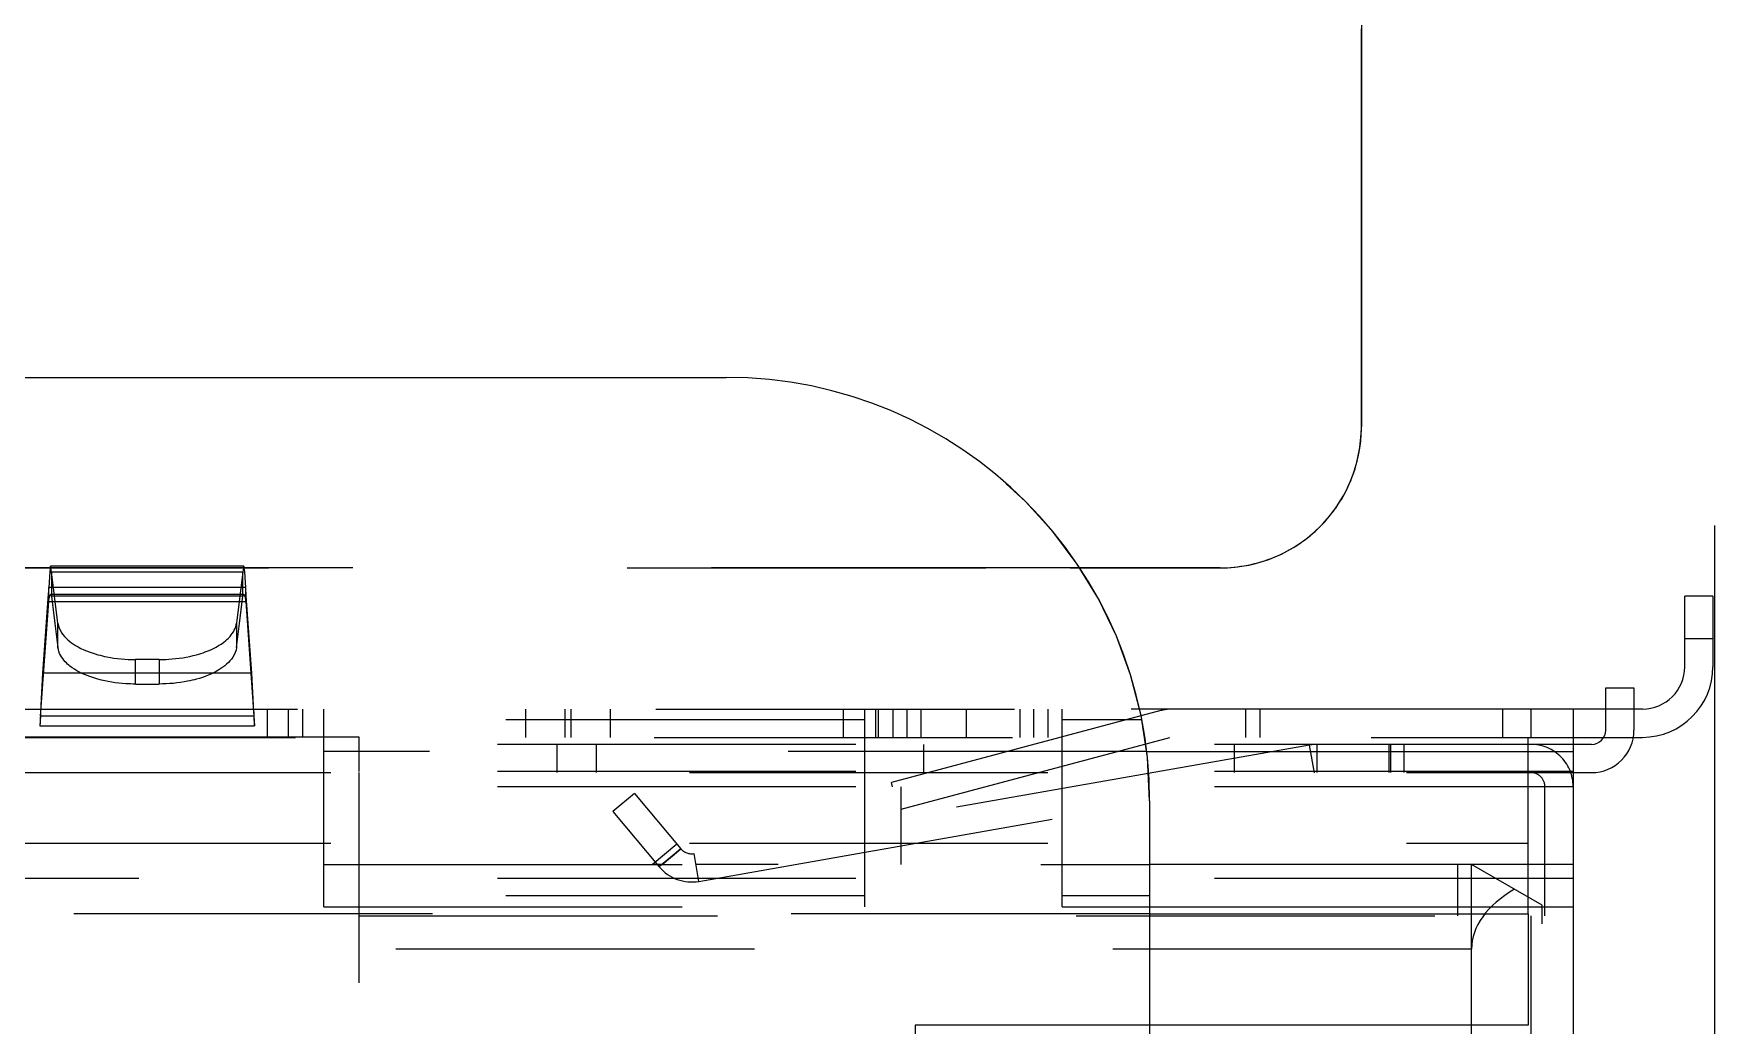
# Model space of a CAD drawing. Header units: inches. Extents: x 0 to 8.3, y 0 to 11.7.
# Drawn here: x 5.8152 to 6.2839, y 4.5953 to 4.8719 of the extents above; entities that cross this region are included whole.
import ezdxf

# ---------------------------------------------------------------- set-up
doc = ezdxf.new("R2010")
doc.units = ezdxf.units.IN
doc.header["$LTSCALE"] = 0.7622047244
doc.header["$MEASUREMENT"] = 0
doc.linetypes.add('HIDDEN', pattern=[0.2, 0.1, -0.1])
doc.layers.get('0').update_dxf_attribs({"linetype": 'CONTINUOUS'})
for name, color, linetype in [('03___PRT_ALL_CURVES', 7, 'CONTINUOUS'), ('03__ASM_ALL_CURVES', 7, 'CONTINUOUS'), ('DEFAULT_2', 8, 'HIDDEN')]:
    doc.layers.add(name, color=color, linetype=linetype)

msp = doc.modelspace()

# ---------------------------------------------------------------- linework, layer by layer
at = {"color": 7, "linetype": 'CONTINUOUS'}
for p, q in [((6.1854871328, 7.3882106653), (6.1854871328, 4.7622264134)), ((2.898085558, 4.7760059409), (6.0083217785, 4.7760059409)), ((5.8199665531, 4.7233487115), (5.8197088359, 4.72177033)), ((5.8738423598, 4.7233486797), (5.8199665515, 4.7233486797)), ((5.8202240414, 4.7217663025), (5.8199665535, 4.7233486797)), ((5.8202240414, 4.7217663025), (5.87358487, 4.7217663025)), ((5.8220134814, 4.7074507824), (5.8202240414, 4.7217663025)), ((5.87358487, 4.7217663025), (5.8717954299, 4.7074507824)), ((5.8738423578, 4.7233486797), (5.87358487, 4.7217663025)), ((5.8741000773, 4.7217703064), (5.8738423582, 4.7233487115)), ((6.1461170541, 4.7228563346), (6.1042776412, 4.7228563346)), ((5.8194510117, 4.7174431678), (5.8193123544, 4.7155218767)), ((5.8194510117, 4.71350616), (5.8194510117, 4.7174431678)), ((5.8738423572, 4.7154746743), (5.8741000821, 4.7149485247)), ((5.8745330916, 4.7150156369), (5.8743578996, 4.7174431678)), ((5.8171424472, 4.6815177519), (5.8194510117, 4.71350616)), ((5.8741000821, 4.7149485247), (5.8743578996, 4.71350616)), ((5.8743578996, 4.71350616), (5.8743578996, 4.7149472049)), ((5.8743578996, 4.71350616), (5.8766664641, 4.6815177519)), ((6.2835186289, 4.7149823189), (6.2756446131, 4.7149823189)), ((6.2756446131, 4.6952972795), (6.2756446131, 4.7149823189)), ((6.2835186289, 4.7149823189), (6.2835186289, 4.6952972795)), ((5.8211742078, 4.7073458732), (5.8220134814, 4.7006316847)), ((5.8220134814, 4.7006316847), (5.8220134814, 4.7074507824)), ((5.8717954299, 4.7074507824), (5.8717954299, 4.7006316847)), ((5.8717954299, 4.7006316847), (5.8726347035, 4.7073458732)), ((6.2756446131, 4.7031712952), (6.2835186289, 4.7031712952)), ((5.8501840552, 4.6972993662), (5.8436248561, 4.6972993662)), ((5.8436248561, 4.6904802685), (5.8436248561, 4.6972993662)), ((5.8501840552, 4.6972993662), (5.8501840552, 4.6904802685)), ((5.8436248561, 4.6904802685), (5.8501840552, 4.6904802685)), ((6.2535973691, 4.6893917677), (6.2614713848, 4.6893917677)), ((6.2535973691, 4.6775807441), (6.2535973691, 4.6893917677)), ((6.2614713848, 4.6893917677), (6.2614713848, 4.6775807441)), ((5.8171424472, 4.6827699171), (5.8171424472, 4.6815177519)), ((5.8766664641, 4.6827699171), (5.8766664641, 4.6815177519)), ((6.2535973691, 4.6834862559), (6.1212981552, 4.6834862559)), ((6.2445422509, 4.6834862559), (6.2445422509, 4.5417539724)), ((6.2638335895, 4.6834862559), (6.2614713848, 4.6834862559)), ((5.8171424472, 4.6815177519), (5.8169965841, 4.678789645)), ((5.8169965841, 4.678789645), (5.8768123273, 4.678789645)), ((5.8766664641, 4.6815177519), (5.8171424472, 4.6815177519)), ((5.8766664641, 4.6815177519), (5.8768123273, 4.678789645)), ((6.2445422509, 4.6756122401), (6.2535973691, 4.6756122401)), ((6.2496603612, 4.6736437362), (6.2445422509, 4.6736437362)), ((6.2614713848, 4.6756122401), (6.2638335895, 4.6756122401)), ((6.125625455, 4.6716752323), (6.2445422509, 4.6716752323)), ((6.2445422509, 4.6657697204), (6.2496603612, 4.6657697204)), ((6.1264320147, 4.6578957047), (6.1264320147, 2.6893917677)), ((6.2445422509, 4.6401791693), (6.1264320147, 4.6401791693)), ((6.1264320147, 4.6283681456), (6.2445422509, 4.6283681456)), ((6.1264320147, 4.6263996417), (6.2319438257, 4.6263996417)), ((6.2319438257, 4.6263996417), (6.2319438257, 4.5952972795)), ((6.2319438257, 4.5952972795), (6.1264320147, 4.5952972795))]:
    msp.add_line(p, q, dxfattribs=at)
for centre, radius, start, end in [((6.0083217785, 4.6578957047), 0.1181102362, 0, 90), ((6.1461170541, 4.7622264134), 0.0393700787, 270, 360), ((6.2638335895, 4.6952972795), 0.0196850394, 270, 359.9999999999), ((6.2638335895, 4.6952972795), 0.0118110236, 270, 359.9999999998), ((6.0484099845, 4.6723019582), 0.2315043239, 177.4083661889, 178.3941304514), ((5.6453989242, 4.6723019581), 0.2315043266, 1.6058695525, 2.5916338013), ((6.2496603612, 4.6775807441), 0.0118110236, 270, 360), ((6.2496603612, 4.6775807441), 0.0039370079, 270, 360)]:
    msp.add_arc(centre, radius, start, end, dxfattribs=at)
for points, knots in [([(5.8194510117, 4.71350616), (5.8195207083, 4.7139891179), (5.8196254817, 4.7146434089), (5.8197849005, 4.715250638), (5.8199046308, 4.7154756663), (5.8199665542, 4.7154746743)], [0, 0, 0, 0, 0.7092304589, 0.9099855041, 1, 1, 1, 1]), ([(5.8220134814, 4.7074507824), (5.8221309355, 4.7065111499), (5.8232263902, 4.7039182482), (5.8272093358, 4.7006909974), (5.830986766, 4.6992457076), (5.8331560701, 4.6986492953)], [0, 0, 0, 0, 0.1910883407, 0.5460031157, 1, 1, 1, 1]), ([(5.8688245848, 4.7026193291), (5.8692378469, 4.7029709898), (5.8706108536, 4.7042901574), (5.8716254465, 4.7060909148), (5.8717954299, 4.7074507824)], [0, 0, 0, 0, 0.2836432633, 1, 1, 1, 1]), ([(5.8606494673, 4.6986483625), (5.8614685357, 4.6988734573), (5.8643597745, 4.699796389), (5.8671552617, 4.701198838), (5.8688245848, 4.7026193291)], [0, 0, 0, 0, 0.2792966943, 1, 1, 1, 1]), ([(5.8253611068, 4.6954916915), (5.8248949853, 4.695859203), (5.823359362, 4.6972311995), (5.8221967665, 4.6991654036), (5.8220134814, 4.7006316847)], [0, 0, 0, 0, 0.2865765796, 1, 1, 1, 1]), ([(5.8331560701, 4.6986492953), (5.8339740058, 4.6984244181), (5.837408768, 4.6976265884), (5.840948809, 4.6972993662), (5.8436248561, 4.6972993662)], [0, 0, 0, 0, 0.2406939812, 1, 1, 1, 1]), ([(5.8501840552, 4.6972993662), (5.8510864061, 4.6972993662), (5.8546072794, 4.6974157132), (5.8581225937, 4.6979539321), (5.8606494673, 4.6986483625)], [0, 0, 0, 0, 0.2561380175, 1, 1, 1, 1]), ([(5.8717954299, 4.7006316847), (5.8716779759, 4.6996920522), (5.8705825212, 4.6970991505), (5.8665995755, 4.6938718997), (5.8628221454, 4.69242661), (5.8606528413, 4.6918301976)], [0, 0, 0, 0, 0.1910883407, 0.5460031157, 1, 1, 1, 1]), ([(5.8331594441, 4.6918292648), (5.8323901063, 4.6920406927), (5.8296472305, 4.6929085834), (5.8269972258, 4.6942017003), (5.8253611068, 4.6954916915)], [0, 0, 0, 0, 0.2769044498, 1, 1, 1, 1]), ([(5.8436248561, 4.6904802685), (5.8427225053, 4.6904802685), (5.8392016319, 4.6905966156), (5.8356863176, 4.6911348345), (5.8331594441, 4.6918292648)], [0, 0, 0, 0, 0.2561380175, 1, 1, 1, 1]), ([(5.8606528413, 4.6918301976), (5.8598349055, 4.6916053204), (5.8564001433, 4.6908074908), (5.8528601023, 4.6904802685), (5.8501840552, 4.6904802685)], [0, 0, 0, 0, 0.2406939812, 1, 1, 1, 1])]:
    msp.add_open_spline(points, degree=3, knots=knots, dxfattribs=at)
at = {"layer": '03___PRT_ALL_CURVES', "color": 4, "linetype": 'CONTINUOUS'}
for p, q in [((6.1854871328, 4.7622264134), (6.185485786, 4.8732500354)), ((6.1042776412, 4.7228563346), (6.1461170541, 4.7228563346))]:
    msp.add_line(p, q, dxfattribs=at)
at = {"layer": '03___PRT_ALL_CURVES', "color": 8, "linetype": 'HIDDEN'}
msp.add_line((5.5807627234, 4.7228563346), (6.1042776412, 4.7228563346), dxfattribs=at)
at = {"layer": '03___PRT_ALL_CURVES', "color": 4, "linetype": 'CONTINUOUS'}
msp.add_open_spline([(6.1461170541, 4.7228563346), (6.1512370282, 4.722928374), (6.1615933983, 4.7248716404), (6.1746675493, 4.7336759182), (6.1834718271, 4.7467500691), (6.1854150934, 4.7571064392), (6.1854871328, 4.7622264134)], degree=3, dxfattribs=at)
at = {"layer": '03__ASM_ALL_CURVES', "color": 8, "linetype": 'HIDDEN'}
for p, q in [((2.898085558, 4.7760059409), (6.0083217785, 4.7760059409)), ((6.1264320147, 4.6578957047), (6.1264320147, 2.6893917677))]:
    msp.add_line(p, q, dxfattribs=at)
at = {"layer": '03__ASM_ALL_CURVES', "color": 4, "linetype": 'CONTINUOUS'}
msp.add_line((6.2839123297, 4.7346673582), (6.2839123297, 4.1086831063), dxfattribs=at)
at = {"layer": '03__ASM_ALL_CURVES', "color": 8, "linetype": 'HIDDEN'}
msp.add_arc((6.0083217785, 4.6578957047), 0.1181102362, 0, 90, dxfattribs=at)
at = {"layer": 'DEFAULT_2', "color": 8, "linetype": 'HIDDEN'}
for p, q in [((6.1042776412, 4.7228563346), (5.5807627234, 4.7228563346)), ((5.8197088359, 4.72177033), (5.8194510117, 4.7174431678)), ((5.8202240414, 4.7217663025), (5.8202240414, 4.7149472049)), ((5.87358487, 4.7149472049), (5.87358487, 4.7217663025)), ((5.8743578996, 4.7174431678), (5.8741000773, 4.7217703064)), ((5.8193123544, 4.7155218767), (5.8177237327, 4.693509288)), ((5.8743578996, 4.7174431678), (5.8194510117, 4.7174431678)), ((5.8738423587, 4.7154746639), (5.8199665526, 4.7154746639)), ((5.8199665546, 4.7154746639), (5.8202240414, 4.7149472049)), ((5.87358487, 4.7149472049), (5.8738423568, 4.7154746639)), ((5.8743578996, 4.7149472049), (5.8743578996, 4.7174431678)), ((5.8194510117, 4.71350616), (5.8743578996, 4.71350616)), ((5.87358487, 4.7149472049), (5.8202240414, 4.7149472049)), ((5.8202240414, 4.7149472049), (5.8211742078, 4.7073458732)), ((5.8726347035, 4.7073458732), (5.87358487, 4.7149472049)), ((5.8760851786, 4.693509288), (5.8745330916, 4.7150156369)), ((5.8177237327, 4.693509288), (5.8171424472, 4.6827699171)), ((5.8760851786, 4.693509288), (5.8177237327, 4.693509288)), ((5.8766664641, 4.6827699171), (5.8760851786, 4.693509288)), ((5.5887704974, 4.6834862559), (6.1212981552, 4.6834862559)), ((5.8803690226, 4.6834862559), (5.8803690226, 4.6756122401)), ((5.8862745344, 4.6756122401), (5.8862745344, 4.6834862559)), ((5.8902115423, 4.6834862559), (5.8902115423, 4.6756122401)), ((5.8961170541, 4.6283681456), (5.8961170541, 4.6834862559)), ((5.9524162667, 4.6834862559), (5.9524162667, 4.6756122401)), ((5.9633857897, 4.6834862559), (5.9633857897, 4.6756122401)), ((5.9650146919, 4.6834862559), (5.9650146919, 4.6756122401)), ((5.9759842149, 4.6834862559), (5.9759842149, 4.6756122401)), ((6.0409989439, 4.6834862559), (6.0409989439, 4.6756122401)), ((6.0469044557, 4.6834862559), (6.0469044557, 4.6283681456)), ((6.049999963, 4.6834862559), (6.049999963, 4.6756122401)), ((6.0508414635, 4.6756122401), (6.0508414635, 4.6834862559)), ((6.1295239134, 4.683083805), (6.0544623475, 4.662971119)), ((6.0547784714, 4.6834862559), (6.0547784714, 4.6756122401)), ((6.0587154793, 4.6834862559), (6.0587154793, 4.6756122401)), ((6.0625983881, 4.6834862559), (6.0625983881, 4.6756122401)), ((6.0626524872, 4.6834862559), (6.0626524872, 4.6756122401)), ((6.0752509124, 4.6834862559), (6.0752509124, 4.6756122401)), ((6.0902115423, 4.6834862559), (6.0902115423, 4.6756122401)), ((6.0941485502, 4.6756122401), (6.0941485502, 4.6834862559)), ((6.098085558, 4.6834862559), (6.098085558, 4.6756122401)), ((6.1020225659, 4.6283681456), (6.1020225659, 4.6834862559)), ((6.1532036683, 4.6834862559), (6.1532036683, 4.6756122401)), ((6.1571406761, 4.6834862559), (6.1571406761, 4.6756122401)), ((6.2248572116, 4.6834862559), (6.2248572116, 4.6756122401)), ((6.2327312273, 4.6834862559), (6.2327312273, 4.6756122401)), ((6.2614713848, 4.6834862559), (6.2535973691, 4.6834862559)), ((6.0469044557, 4.6804786495), (5.8961170541, 4.6804786495)), ((6.1242529585, 4.6804786495), (6.1020225659, 4.6804786495)), ((5.588218432, 4.6756122401), (6.2445422509, 4.6756122401)), ((5.9059595738, 4.6756177226), (5.6887089739, 4.6756177226)), ((5.9059595738, 4.6660729998), (5.9059595738, 4.6756177226)), ((6.2445422509, 4.6736437362), (5.9059595738, 4.6736437362)), ((5.961077684, 4.6736437362), (5.961077684, 4.6657697204)), ((5.97210305, 4.6736437362), (5.97210305, 4.6657697204)), ((6.1710270467, 4.6734643002), (5.9993953652, 4.643201004)), ((6.0571406761, 4.6555369941), (6.1320625143, 4.6756122401)), ((6.0634398887, 4.6657697204), (6.0634398887, 4.6736437362)), ((6.150054062, 4.6657697204), (6.150054062, 4.6736437362)), ((6.1723943552, 4.6657099084), (6.1710270467, 4.6734643002)), ((6.1730780094, 4.6736437362), (6.1730780094, 4.6657697204)), ((6.1930992627, 4.6736437362), (6.1930992627, 4.6657697204)), ((6.1936230344, 4.6736437362), (6.1936230344, 4.6657697204)), ((6.1972981565, 4.6736437362), (6.1972981565, 4.6657697204)), ((6.2319438257, 4.6263996417), (6.2319438257, 4.6756122401)), ((6.2535973691, 4.6756122401), (6.2614713848, 4.6756122401)), ((6.125625455, 4.6716752323), (5.8961170541, 4.6716752323)), ((5.598085558, 4.6657697204), (6.2445422509, 4.6657697204)), ((6.2445422509, 4.6660729998), (5.9059595738, 4.6660729998)), ((5.9059595738, 4.2071083031), (5.9059595738, 4.6657697204)), ((6.0007626737, 4.6354466123), (6.1723943552, 4.6657099084)), ((6.2445422509, 4.6618327126), (5.9059595738, 4.6618327126)), ((5.9827513504, 4.65997412), (5.9767195044, 4.6549128002)), ((5.9827513504, 4.65997412), (5.995695788, 4.64454754)), ((6.0547673826, 4.6618327126), (6.0544623475, 4.662971119)), ((6.0571406761, 4.6401791693), (6.0571406761, 4.6618327126)), ((6.2366682352, 4.6258090905), (6.2366682352, 4.6618327126)), ((5.9767195044, 4.6549128002), (5.989663942, 4.6394862202)), ((5.598085558, 4.6460846811), (6.2319438257, 4.6460846811)), ((5.9877427055, 4.6401747089), (5.9945629648, 4.645897586)), ((5.8961170541, 4.6401791693), (6.1264320147, 4.6401791693)), ((5.9904910465, 4.640180539), (5.9877425037, 4.6401745396)), ((5.995695788, 4.64454754), (5.989663942, 4.6394862202)), ((5.9904910465, 4.640180539), (5.995695788, 4.64454754)), ((6.0007626737, 4.6354466123), (5.9993953652, 4.643201004)), ((6.0228280962, 4.6401789106), (5.9999281962, 4.6401791693)), ((6.2122587864, 4.6401791693), (6.2122587864, 4.6258090905)), ((6.2358808336, 4.6288140065), (6.2161957943, 4.6401791693)), ((6.2161957943, 4.5687804534), (6.2161957943, 4.6401791693)), ((6.2445422509, 4.6362421614), (5.598085558, 4.6362421614)), ((6.0469044557, 4.631375752), (5.8961170541, 4.631375752)), ((6.1264320147, 4.631375752), (6.1020225659, 4.631375752)), ((6.1264320147, 4.6263996417), (5.598085558, 4.6263996417)), ((5.8961170541, 4.6283681456), (6.0469044557, 4.6283681456)), ((6.1020225659, 4.6283681456), (6.1264320147, 4.6283681456)), ((6.2358808336, 4.4236437362), (6.2358808336, 4.6288140065)), ((5.9059595738, 4.6258090905), (6.2445422509, 4.6258090905)), ((6.2327312273, 4.6258090905), (6.2327312273, 4.217541374)), ((6.2161957943, 4.616557122), (5.9059595738, 4.616557122)), ((6.1264320147, 4.5952972795), (6.061077684, 4.5952972795)), ((6.061077684, 4.5952972795), (6.061077684, 4.4842736575))]:
    msp.add_line(p, q, dxfattribs=at)
for centre, radius, start, end in [((6.1325808312, 4.6716752323), 0.0118110236, 90, 105.0000000019), ((6.1730780094, 4.6618327126), 0.0118110236, 90, 100), ((6.2327312273, 4.6618327126), 0.0118110236, 0, 93.7470354543), ((6.2327312273, 4.6618327126), 0.0039370079, 0, 100.7620369406), ((5.998711711, 4.6470781999), 0.0039370079, 219.9999999996, 280.0000000002), ((5.998711711, 4.6470781999), 0.0118110236, 219.9999999999, 280)]:
    msp.add_arc(centre, radius, start, end, dxfattribs=at)
msp.add_ellipse((6.2571103803, 4.616557122), major_axis=(0.040914586, 0), ratio=0.5773502692, start_param=2.3561944902, end_param=3.1415926536, dxfattribs=at)

doc.saveas('drawing.dxf')
